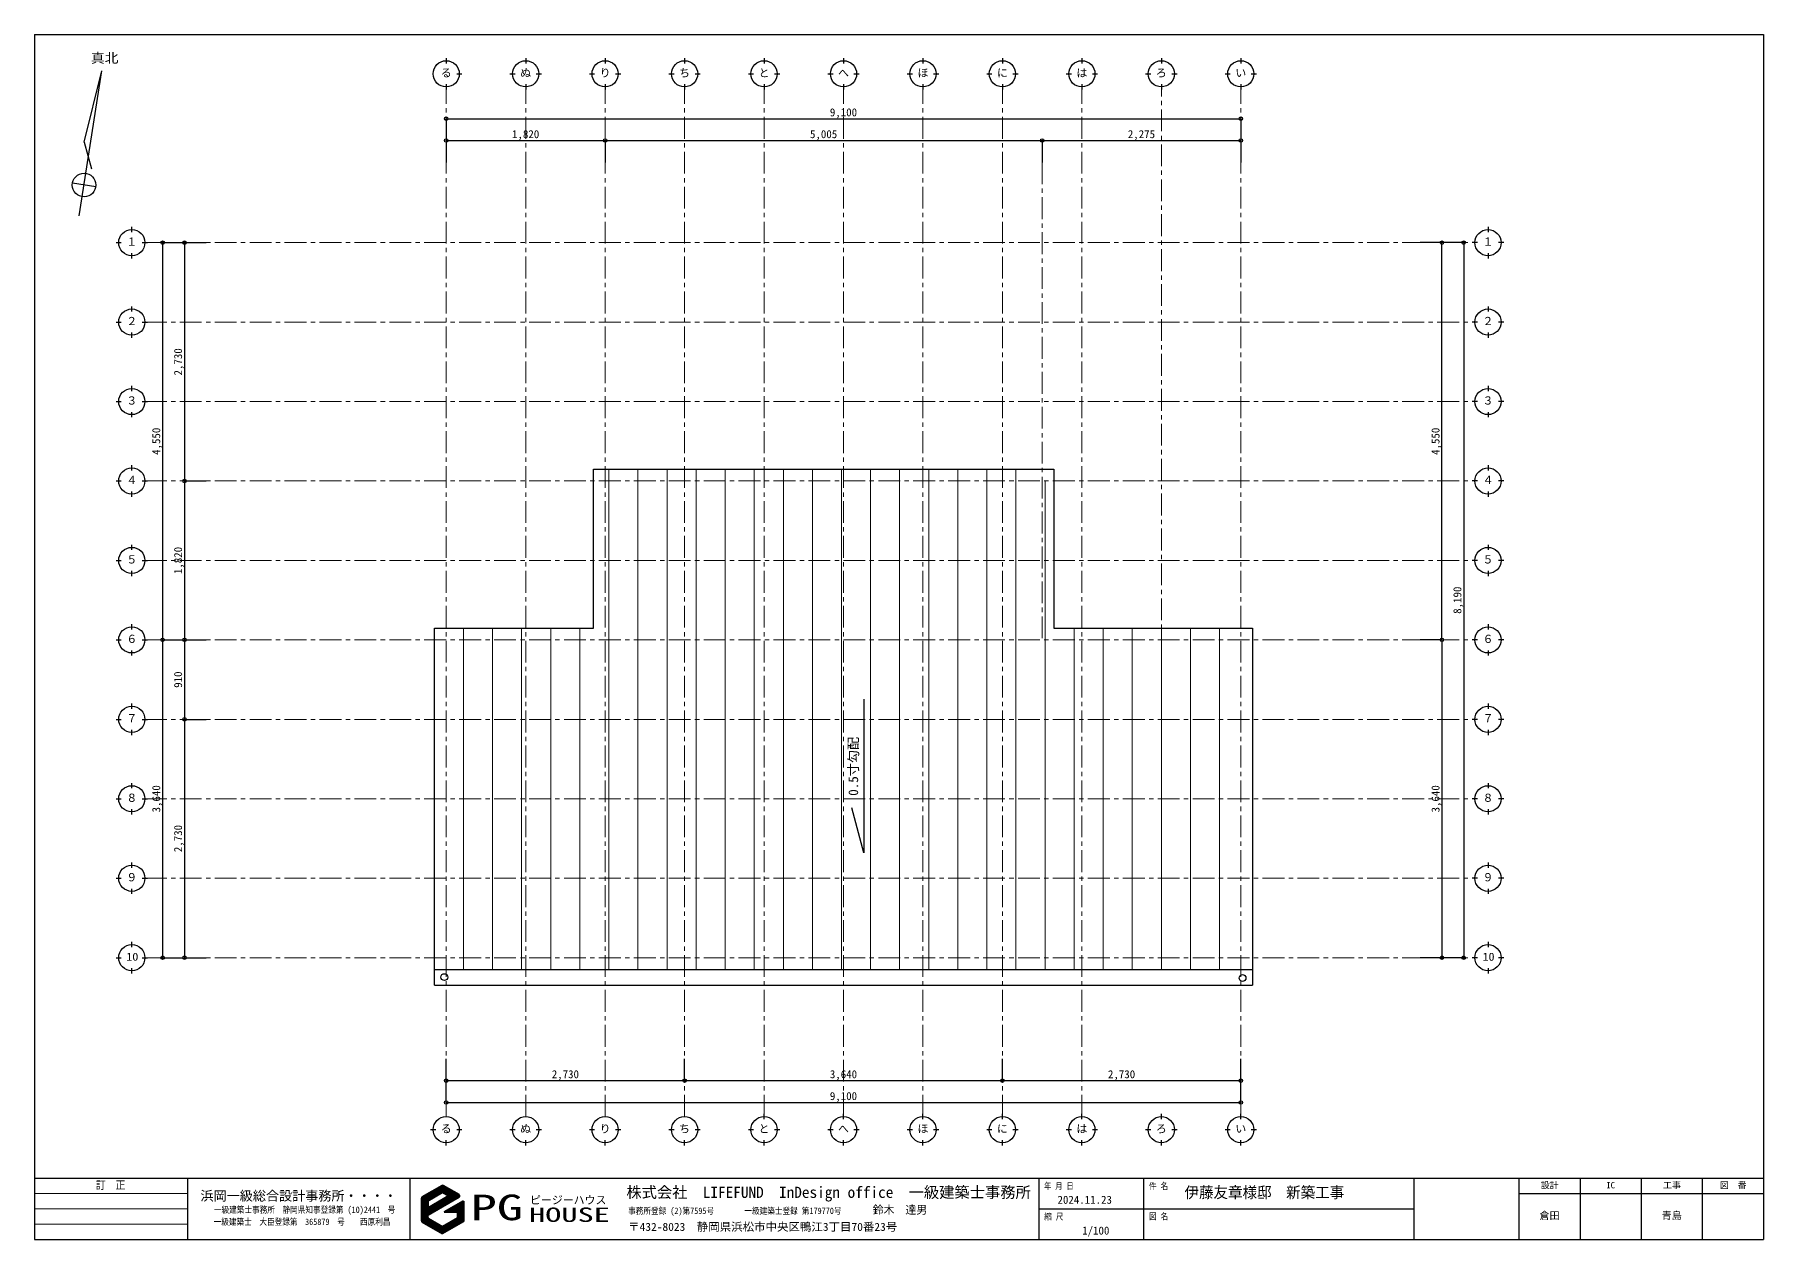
# Model space of a CAD drawing. Units: millimetres at full size, sheet at 1:50. Extents: x -21826 to 54909, y -26252 to 22610.
# Drawn here: x 35109 to 54909, y -6958 to 6842 of the extents above; entities that cross this region are included whole.
import ezdxf
from ezdxf.enums import TextEntityAlignment as Align

# ---------------------------------------------------------------- set-up
doc = ezdxf.new("R2010")
doc.units = ezdxf.units.MM
doc.header["$LTSCALE"] = 50
doc.header["$PDMODE"] = 32
doc.header["$PDSIZE"] = 40
doc.linetypes.add('CHAIN1', pattern=[8, 5, -1, 1, -1])
for name, color, linetype, lineweight in [('3-1_通り芯・通り番号', 7, 'Continuous', 25), ('3-8_ハッチング', 4, 'Continuous', 9), ('3-9_建築設備', 5, 'Continuous', 25), ('3-A_文字', 7, 'Continuous', 25), ('3-F_寸法・方位', 7, 'Continuous', 25), ('F-1_凡例（一般）', 7, 'Continuous', 25), ('F-F_図面枠（共通）', 7, 'Continuous', 25)]:
    doc.layers.add(name, color=color, linetype=linetype, lineweight=lineweight)
doc.styles.add('ＭＳ ゴシック', font='')
doc.styles.get('ＭＳ ゴシック').set_extended_font_data('MS Gothic')

msp = doc.modelspace()

# ---------------------------------------------------------------- linework, layer by layer
at = {"layer": '3-1_通り芯・通り番号'}
for p, q in [((39823.68, 6572.32), (39823.68, 6512.32)), ((40733.68, 6572.32), (40733.68, 6512.32)), ((41643.68, 6572.32), (41643.68, 6512.32)), ((42553.68, 6572.32), (42553.68, 6512.32)), ((43463.68, 6572.32), (43463.68, 6512.32)), ((44373.68, 6572.32), (44373.68, 6512.32)), ((45283.68, 6572.32), (45283.68, 6512.32)), ((46193.68, 6572.32), (46193.68, 6512.32)), ((47103.68, 6572.32), (47103.68, 6512.32)), ((48013.68, 6572.32), (48013.68, 6512.32)), ((48923.68, 6572.32), (48923.68, 6512.32)), ((39943.68, 6392.32), (40003.68, 6392.32)), ((40553.68, 6392.32), (40613.68, 6392.32)), ((40853.68, 6392.32), (40913.68, 6392.32)), ((41463.68, 6392.32), (41523.68, 6392.32)), ((41763.68, 6392.32), (41823.68, 6392.32)), ((42373.68, 6392.32), (42433.68, 6392.32)), ((42673.68, 6392.32), (42733.68, 6392.32)), ((43283.68, 6392.32), (43343.68, 6392.32)), ((43583.68, 6392.32), (43643.68, 6392.32)), ((44193.68, 6392.32), (44253.68, 6392.32)), ((44493.68, 6392.32), (44553.68, 6392.32)), ((45103.68, 6392.32), (45163.68, 6392.32)), ((45403.68, 6392.32), (45463.68, 6392.32)), ((46013.68, 6392.32), (46073.68, 6392.32)), ((46313.68, 6392.32), (46373.68, 6392.32)), ((46923.68, 6392.32), (46983.68, 6392.32)), ((47223.68, 6392.32), (47283.68, 6392.32)), ((47833.68, 6392.32), (47893.68, 6392.32)), ((48133.68, 6392.32), (48193.68, 6392.32)), ((48743.68, 6392.32), (48803.68, 6392.32)), ((49043.68, 6392.32), (49103.68, 6392.32)), ((39823.68, 6272.32), (39823.68, 6212.32)), ((40733.68, 6272.32), (40733.68, 6212.32)), ((41643.68, 6272.32), (41643.68, 6212.32)), ((42553.68, 6272.32), (42553.68, 6212.32)), ((43463.68, 6272.32), (43463.68, 6212.32)), ((44373.68, 6272.32), (44373.68, 6212.32)), ((45283.68, 6272.32), (45283.68, 6212.32)), ((46193.68, 6272.32), (46193.68, 6212.32)), ((47103.68, 6272.32), (47103.68, 6212.32)), ((48013.68, 6272.32), (48013.68, 6212.32)), ((48923.68, 6272.32), (48923.68, 6212.32)), ((36222.76, 4578.8), (36222.76, 4638.8)), ((51754.97, 4638.8), (51754.97, 4578.8)), ((36042.76, 4458.8), (36102.76, 4458.8)), ((36342.76, 4458.8), (36402.76, 4458.8)), ((51634.97, 4458.8), (51574.97, 4458.8)), ((51934.97, 4458.8), (51874.97, 4458.8)), ((36222.76, 4278.8), (36222.76, 4338.8)), ((51754.97, 4338.8), (51754.97, 4278.8)), ((36222.76, 3668.8), (36222.76, 3728.8)), ((51754.97, 3728.8), (51754.97, 3668.8)), ((36042.76, 3548.8), (36102.76, 3548.8)), ((36222.76, 3368.8), (36222.76, 3428.8)), ((36342.76, 3548.8), (36402.76, 3548.8)), ((51634.97, 3548.8), (51574.97, 3548.8)), ((51754.97, 3428.8), (51754.97, 3368.8)), ((51934.97, 3548.8), (51874.97, 3548.8)), ((36222.76, 2758.8), (36222.76, 2818.8)), ((51754.97, 2818.8), (51754.97, 2758.8)), ((36042.76, 2638.8), (36102.76, 2638.8)), ((36342.76, 2638.8), (36402.76, 2638.8)), ((51634.97, 2638.8), (51574.97, 2638.8)), ((51934.97, 2638.8), (51874.97, 2638.8)), ((36222.76, 2458.8), (36222.76, 2518.8)), ((51754.97, 2518.8), (51754.97, 2458.8)), ((36222.76, 1848.8), (36222.76, 1908.8)), ((51754.97, 1908.8), (51754.97, 1848.8)), ((36042.76, 1728.8), (36102.76, 1728.8)), ((36222.76, 1548.8), (36222.76, 1608.8)), ((36342.76, 1728.8), (36402.76, 1728.8)), ((51634.97, 1728.8), (51574.97, 1728.8)), ((51754.97, 1608.8), (51754.97, 1548.8)), ((51934.97, 1728.8), (51874.97, 1728.8)), ((36222.76, 938.8), (36222.76, 998.8)), ((51754.97, 998.8), (51754.97, 938.8)), ((36042.76, 818.8), (36102.76, 818.8)), ((36342.76, 818.8), (36402.76, 818.8)), ((51634.97, 818.8), (51574.97, 818.8)), ((51934.97, 818.8), (51874.97, 818.8)), ((36222.76, 638.8), (36222.76, 698.8)), ((51754.97, 698.8), (51754.97, 638.8)), ((36222.76, 28.8), (36222.76, 88.8)), ((51754.97, 88.8), (51754.97, 28.8)), ((36042.76, -91.2), (36102.76, -91.2)), ((36342.76, -91.2), (36402.76, -91.2)), ((51634.97, -91.2), (51574.97, -91.2)), ((51934.97, -91.2), (51874.97, -91.2)), ((36222.76, -271.2), (36222.76, -211.2)), ((51754.97, -211.2), (51754.97, -271.2)), ((36222.76, -881.2), (36222.76, -821.2)), ((51754.97, -821.2), (51754.97, -881.2)), ((36042.76, -1001.2), (36102.76, -1001.2)), ((36222.76, -1181.2), (36222.76, -1121.2)), ((36342.76, -1001.2), (36402.76, -1001.2)), ((51634.97, -1001.2), (51574.97, -1001.2)), ((51754.97, -1121.2), (51754.97, -1181.2)), ((51934.97, -1001.2), (51874.97, -1001.2)), ((36222.76, -1791.2), (36222.76, -1731.2)), ((51754.97, -1731.2), (51754.97, -1791.2)), ((36042.76, -1911.2), (36102.76, -1911.2)), ((36342.76, -1911.2), (36402.76, -1911.2)), ((51634.97, -1911.2), (51574.97, -1911.2)), ((51934.97, -1911.2), (51874.97, -1911.2)), ((36222.76, -2091.2), (36222.76, -2031.2)), ((51754.97, -2031.2), (51754.97, -2091.2)), ((36222.76, -2701.2), (36222.76, -2641.2)), ((51754.97, -2641.2), (51754.97, -2701.2)), ((36042.76, -2821.2), (36102.76, -2821.2)), ((36222.76, -3001.2), (36222.76, -2941.2)), ((36342.76, -2821.2), (36402.76, -2821.2)), ((51634.97, -2821.2), (51574.97, -2821.2)), ((51754.97, -2941.2), (51754.97, -3001.2)), ((51934.97, -2821.2), (51874.97, -2821.2)), ((36222.76, -3611.2), (36222.76, -3551.2)), ((51754.97, -3551.2), (51754.97, -3611.2)), ((36042.76, -3731.2), (36102.76, -3731.2)), ((36342.76, -3731.2), (36402.76, -3731.2)), ((51634.97, -3731.2), (51574.97, -3731.2)), ((51934.97, -3731.2), (51874.97, -3731.2)), ((36222.76, -3911.2), (36222.76, -3851.2)), ((51754.97, -3851.2), (51754.97, -3911.2)), ((43463.68, -5581.2), (43463.68, -5521.2)), ((44373.68, -5581.2), (44373.68, -5521.2)), ((45283.68, -5581.2), (45283.68, -5521.2)), ((46193.68, -5581.2), (46193.68, -5521.2)), ((47103.68, -5581.2), (47103.68, -5521.2)), ((48013.68, -5581.2), (48013.68, -5521.2)), ((48923.68, -5581.2), (48923.68, -5521.2)), ((39703.68, -5701.2), (39643.68, -5701.2)), ((40003.68, -5701.2), (39943.68, -5701.2)), ((40613.68, -5701.2), (40553.68, -5701.2)), ((40913.68, -5701.2), (40853.68, -5701.2)), ((41523.68, -5701.2), (41463.68, -5701.2)), ((41823.68, -5701.2), (41763.68, -5701.2)), ((42433.68, -5701.2), (42373.68, -5701.2)), ((42733.68, -5701.2), (42673.68, -5701.2)), ((43343.68, -5701.2), (43283.68, -5701.2)), ((43643.68, -5701.2), (43583.68, -5701.2)), ((44253.68, -5701.2), (44193.68, -5701.2)), ((44553.68, -5701.2), (44493.68, -5701.2)), ((45163.68, -5701.2), (45103.68, -5701.2)), ((45463.68, -5701.2), (45403.68, -5701.2)), ((46073.68, -5701.2), (46013.68, -5701.2)), ((46373.68, -5701.2), (46313.68, -5701.2)), ((46983.68, -5701.2), (46923.68, -5701.2)), ((47283.68, -5701.2), (47223.68, -5701.2)), ((47893.68, -5701.2), (47833.68, -5701.2)), ((48193.68, -5701.2), (48133.68, -5701.2)), ((48803.68, -5701.2), (48743.68, -5701.2)), ((49103.68, -5701.2), (49043.68, -5701.2)), ((39823.68, -5881.2), (39823.68, -5821.2)), ((40733.68, -5881.2), (40733.68, -5821.2)), ((41643.68, -5881.2), (41643.68, -5821.2)), ((42553.68, -5881.2), (42553.68, -5821.2)), ((43463.68, -5881.2), (43463.68, -5821.2)), ((44373.68, -5881.2), (44373.68, -5821.2)), ((45283.68, -5881.2), (45283.68, -5821.2)), ((46193.68, -5881.2), (46193.68, -5821.2)), ((47103.68, -5881.2), (47103.68, -5821.2)), ((48013.68, -5881.2), (48013.68, -5821.2)), ((48923.68, -5881.2), (48923.68, -5821.2))]:
    msp.add_line(p, q, dxfattribs=at)
at = {"layer": '3-1_通り芯・通り番号', "color": 1, "linetype": 'CHAIN1', "lineweight": 18}
for p, q in [((39823.68, -5551.2), (39823.68, 6242.32)), ((40733.68, -5551.2), (40733.68, 6242.32)), ((41643.68, -5551.2), (41643.68, 6242.32)), ((42553.68, -5551.2), (42553.68, 6242.32)), ((43463.68, -5551.2), (43463.68, 6242.32)), ((44373.68, -5551.2), (44373.68, 6242.32)), ((45283.68, -5551.2), (45283.68, 6242.32)), ((46193.68, -5551.2), (46193.68, 6242.32)), ((47103.68, -5551.2), (47103.68, 6242.32)), ((48013.68, -3866.2), (48013.68, 6242.32)), ((48923.68, -5551.2), (48923.68, 6242.32)), ((46648.68, 5378.09), (46648.68, -91.2)), ((36372.76, 4458.8), (51604.97, 4458.8)), ((36372.76, 3548.8), (51604.97, 3548.8)), ((36372.76, 2638.8), (51604.97, 2638.8)), ((36372.76, 1728.8), (51604.97, 1728.8)), ((36372.76, 818.8), (51604.97, 818.8)), ((36372.76, -91.2), (51604.97, -91.2)), ((36372.76, -1001.2), (51604.97, -1001.2)), ((36372.76, -1911.2), (51604.97, -1911.2)), ((36372.76, -2821.2), (51604.97, -2821.2)), ((36372.76, -3731.2), (51604.97, -3731.2))]:
    msp.add_line(p, q, dxfattribs=at)
at = {"layer": '3-1_通り芯・通り番号'}
for centre in [(39823.68, 6392.32), (40733.68, 6392.32), (41643.68, 6392.32), (42553.68, 6392.32), (43463.68, 6392.32), (44373.68, 6392.32), (45283.68, 6392.32), (46193.68, 6392.32), (47103.68, 6392.32), (48013.68, 6392.32), (48923.68, 6392.32), (36222.76, 4458.8), (51754.97, 4458.8), (36222.76, 3548.8), (51754.97, 3548.8), (36222.76, 2638.8), (51754.97, 2638.8), (36222.76, 1728.8), (51754.97, 1728.8), (36222.76, 818.8), (51754.97, 818.8), (36222.76, -91.2), (51754.97, -91.2), (36222.76, -1001.2), (51754.97, -1001.2), (36222.76, -1911.2), (51754.97, -1911.2), (36222.76, -2821.2), (51754.97, -2821.2), (36222.76, -3731.2), (51754.97, -3731.2), (39823.68, -5701.2), (40733.68, -5701.2), (41643.68, -5701.2), (42553.68, -5701.2), (43463.68, -5701.2), (44373.68, -5701.2), (45283.68, -5701.2), (46193.68, -5701.2), (47103.68, -5701.2), (48013.68, -5701.2), (48923.68, -5701.2)]:
    msp.add_circle(centre, 150, dxfattribs=at)
at = {"layer": '3-8_ハッチング', "color": 2}
for p, q in [((41686.68, -3866.2), (41686.68, 1863.8)), ((42019.68, -3866.2), (42019.68, 1863.8)), ((42352.68, -3866.2), (42352.68, 1863.8)), ((42685.68, -3866.2), (42685.68, 1863.8)), ((43018.68, -3866.2), (43018.68, 1863.8)), ((43351.68, -3866.2), (43351.68, 1863.8)), ((43684.68, -3866.2), (43684.68, 1863.8)), ((44017.68, -3866.2), (44017.68, 1863.8)), ((44350.68, -3866.2), (44350.68, 1863.8)), ((44683.68, -3866.2), (44683.68, 1863.8)), ((45016.68, -3866.2), (45016.68, 1863.8)), ((45349.68, -3866.2), (45349.68, 1863.8)), ((45682.68, -3866.2), (45682.68, 1863.8)), ((46015.68, -3866.2), (46015.68, 1863.8)), ((46348.68, -3866.2), (46348.68, 1863.8)), ((46681.68, -3866.2), (46681.68, 1728.8)), ((40021.68, -3866.2), (40021.68, 43.8)), ((40354.68, -3866.2), (40354.68, 43.8)), ((40687.68, -3866.2), (40687.68, 43.8)), ((41020.68, -3866.2), (41020.68, 43.8)), ((41353.68, -3866.2), (41353.68, 43.8)), ((47014.68, -3866.2), (47014.68, 43.8)), ((47347.68, -3866.2), (47347.68, 43.8)), ((47680.68, -3866.2), (47680.68, 43.8)), ((48013.68, -3866.2), (48013.68, 43.8)), ((48346.68, -3866.2), (48346.68, 43.8)), ((48679.68, -3866.2), (48679.68, 43.8))]:
    msp.add_line(p, q, dxfattribs=at)
at = {"layer": '3-9_建築設備', "color": 7}
for p, q in [((35621.24, 4765.07), (35878.37, 6425.28)), ((35676.72, 5609.84), (35878.37, 6425.28)), ((35676.72, 5609.84), (35760.27, 5303.96)), ((35809.9, 5097.7), (35542.04, 5139.18))]:
    msp.add_line(p, q, dxfattribs=at)
msp.add_circle((35675.97, 5118.44), 135.52, dxfattribs=at)
at = {"layer": '3-F_寸法・方位'}
for p, q in [((39823.68, 5878.09), (48923.68, 5878.09)), ((39823.68, 5878.09), (39823.68, 5628.09)), ((48923.68, 5878.09), (48923.68, 5628.09)), ((39823.68, 5628.09), (41643.68, 5628.09)), ((39823.68, 5628.09), (39823.68, 5378.09)), ((41643.68, 5628.09), (41643.68, 5378.09)), ((41643.68, 5628.09), (46648.68, 5628.09)), ((46648.68, 5628.09), (46648.68, 5378.09)), ((46648.68, 5628.09), (48923.68, 5628.09)), ((48923.68, 5628.09), (48923.68, 5378.09)), ((36575.61, 4458.8), (36575.61, -91.2)), ((36575.61, 4458.8), (36825.61, 4458.8)), ((36825.61, 4458.8), (36825.61, 1728.8)), ((36825.61, 4458.8), (37075.61, 4458.8)), ((51226.94, 4458.8), (50976.94, 4458.8)), ((51476.94, 4458.8), (51226.94, 4458.8)), ((51226.94, -91.2), (51226.94, 4458.8)), ((51476.94, 4458.8), (51476.94, -3731.2)), ((41508.68, 1863.8), (46783.68, 1863.8)), ((41508.68, 43.8), (41508.68, 1863.8)), ((46783.68, 1863.8), (46783.68, 43.8)), ((36825.61, 1728.8), (37075.61, 1728.8)), ((36825.61, 1728.8), (36825.61, -91.2)), ((39688.68, 43.8), (41508.68, 43.8)), ((39688.68, -4046.2), (39688.68, 43.8)), ((46783.68, 43.8), (49058.68, 43.8)), ((49058.68, 43.8), (49058.68, -4046.2)), ((36575.61, -91.2), (36825.61, -91.2)), ((36575.61, -91.2), (36575.61, -3731.2)), ((36825.61, -91.2), (37075.61, -91.2)), ((36825.61, -91.2), (36825.61, -1001.2)), ((51226.94, -91.2), (50976.94, -91.2)), ((51226.94, -91.2), (50976.94, -91.2)), ((51226.94, -91.2), (51226.94, -3731.2)), ((44607.51, -770.15), (44607.51, -2530.84)), ((36825.61, -1001.2), (37075.61, -1001.2)), ((36825.61, -1001.2), (36825.61, -3731.2)), ((44607.51, -2530.84), (44469.14, -2014.46)), ((36575.61, -3731.2), (36825.61, -3731.2)), ((36825.61, -3731.2), (37075.61, -3731.2)), ((51226.94, -3731.2), (50976.94, -3731.2)), ((51476.94, -3731.2), (51226.94, -3731.2)), ((39688.68, -3866.2), (49058.68, -3866.2)), ((39688.68, -4046.2), (49058.68, -4046.2)), ((39823.68, -5139.39), (39823.68, -4889.39)), ((42553.68, -5139.39), (42553.68, -4889.39)), ((46193.68, -5139.39), (46193.68, -4889.39)), ((48923.68, -5139.39), (48923.68, -4889.39)), ((39823.68, -5389.39), (39823.68, -5139.39)), ((39823.68, -5139.39), (42553.68, -5139.39)), ((42553.68, -5139.39), (46193.68, -5139.39)), ((46193.68, -5139.39), (48923.68, -5139.39)), ((48923.68, -5389.39), (48923.68, -5139.39)), ((39823.68, -5389.39), (48923.68, -5389.39))]:
    msp.add_line(p, q, dxfattribs=at)
for centre in [(39802.16, -3952.98), (48944.48, -3963.84)]:
    msp.add_circle(centre, 38.67, dxfattribs=at)
for p in [(39823.68, 5878.09), (48923.68, 5878.09), (39823.68, 5628.09), (41643.68, 5628.09), (46648.68, 5628.09), (48923.68, 5628.09), (36575.61, 4458.8), (36825.61, 4458.8), (51226.94, 4458.8), (51476.94, 4458.8), (36825.61, 1728.8), (36575.61, -91.2), (36825.61, -91.2), (51226.94, -91.2), (36825.61, -1001.2), (36575.61, -3731.2), (36825.61, -3731.2), (51226.94, -3731.2), (51476.94, -3731.2), (39823.68, -5139.39), (42553.68, -5139.39), (46193.68, -5139.39), (48923.68, -5139.39), (39823.68, -5389.39), (48923.68, -5389.39)]:
    msp.add_point(p, dxfattribs=at)
at = {"layer": 'F-1_凡例（一般）'}
for p, q in [((39542.61, -6631.75), (39676.18, -6400.41)), ((39542.61, -6619.6), (39665.65, -6406.49)), ((39542.61, -6607.45), (39655.13, -6412.56)), ((39542.61, -6595.3), (39644.61, -6418.64)), ((39542.61, -6583.15), (39634.09, -6424.71)), ((39542.61, -6571), (39623.57, -6430.79)), ((39542.61, -6558.85), (39613.04, -6436.86)), ((39542.61, -6546.7), (39602.52, -6442.94)), ((39542.61, -6534.55), (39592, -6449.01)), ((39542.61, -6522.4), (39581.48, -6455.09)), ((39542.61, -6510.25), (39570.96, -6461.16)), ((39542.61, -6498.1), (39560.43, -6467.24)), ((39542.61, -6485.95), (39549.91, -6473.31)), ((39542.61, -6643.9), (39611.16, -6525.17)), ((39618.15, -6513.06), (39686.7, -6394.34)), ((39628.68, -6506.99), (39697.22, -6388.26)), ((39639.2, -6500.91), (39707.74, -6382.19)), ((39649.72, -6494.84), (39718.27, -6376.11)), ((39657.43, -6651.59), (39725.97, -6532.86)), ((39660.24, -6488.76), (39728.79, -6370.04)), ((39667.95, -6645.51), (39736.5, -6526.79)), ((39670.76, -6482.69), (39739.31, -6363.96)), ((39678.47, -6639.44), (39747.02, -6520.71)), ((39681.29, -6476.61), (39749.83, -6357.89)), ((39688.99, -6633.36), (39757.54, -6514.64)), ((39691.81, -6470.54), (39760.35, -6351.81)), ((39699.52, -6627.29), (39768.06, -6508.56)), ((39702.33, -6464.46), (39770.88, -6345.74)), ((39710.04, -6621.21), (39778.58, -6502.49)), ((39712.85, -6458.39), (39780.33, -6341.51)), ((39720.56, -6615.14), (39789.11, -6496.41)), ((39723.38, -6452.31), (39786.72, -6342.59)), ((39731.08, -6609.06), (39799.63, -6490.34)), ((39733.9, -6446.24), (39792, -6345.59)), ((39741.61, -6602.99), (39810.15, -6484.26)), ((39744.42, -6440.16), (39797.27, -6348.63)), ((39752.13, -6596.91), (39820.67, -6478.19)), ((39754.94, -6434.09), (39802.53, -6351.67)), ((39762.65, -6590.84), (39831.2, -6472.11)), ((39765.46, -6428.01), (39807.79, -6354.71)), ((39773.17, -6584.76), (39841.72, -6466.04)), ((39775.99, -6421.94), (39813.05, -6357.74)), ((39783.69, -6578.69), (39852.24, -6459.96)), ((39784.04, -6420.14), (39818.31, -6360.78)), ((39789.3, -6423.18), (39823.57, -6363.82)), ((39794.22, -6572.61), (39891.97, -6403.31)), ((39794.56, -6426.22), (39828.83, -6366.86)), ((39799.82, -6429.26), (39834.09, -6369.89)), ((39804.74, -6566.54), (39897.23, -6406.34)), ((39805.08, -6432.29), (39839.35, -6372.93)), ((39810.34, -6435.33), (39844.62, -6375.97)), ((39815.26, -6560.46), (39902.49, -6409.38)), ((39815.6, -6438.37), (39849.88, -6379.01)), ((39820.86, -6441.41), (39855.14, -6382.04)), ((39825.78, -6554.39), (39907.75, -6412.42)), ((39826.13, -6444.44), (39860.4, -6385.08)), ((39831.39, -6447.48), (39865.66, -6388.12)), ((39836.31, -6548.31), (39913.01, -6415.46)), ((39836.65, -6450.52), (39870.92, -6391.16)), ((39841.91, -6453.56), (39876.18, -6394.19)), ((39846.83, -6542.24), (39918.27, -6418.49)), ((39847.17, -6456.59), (39881.44, -6397.23)), ((39852.43, -6459.63), (39886.7, -6400.27)), ((39857.35, -6536.16), (39923.53, -6421.53)), ((39867.87, -6530.09), (39928.79, -6424.57)), ((39878.39, -6524.01), (39934.05, -6427.61)), ((39888.92, -6517.94), (39939.32, -6430.64)), ((39899.44, -6511.86), (39944.58, -6433.68)), ((39909.96, -6505.79), (39949.84, -6436.72)), ((39920.48, -6499.71), (39955.1, -6439.76)), ((39931.01, -6493.64), (39960.36, -6442.79)), ((39933.24, -6647.72), (39999.25, -6533.39)), ((39940.25, -6647.72), (40009.77, -6527.31)), ((39941.53, -6487.56), (39965.62, -6445.83)), ((39947.27, -6647.72), (40020.29, -6521.24)), ((39951.97, -6651.73), (40020.51, -6533)), ((39952.05, -6481.49), (39970.88, -6448.87)), ((39962.57, -6475.41), (39975.52, -6452.99)), ((39973.3, -6468.99), (39977.36, -6461.94)), ((39542.61, -6656.05), (39611.16, -6537.32)), ((39542.61, -6668.2), (39611.16, -6549.47)), ((39542.61, -6680.35), (39611.16, -6561.62)), ((39542.61, -6692.5), (39611.16, -6573.77)), ((39542.61, -6704.65), (39611.16, -6585.92)), ((39542.61, -6741.1), (39631.27, -6587.54)), ((39542.61, -6728.95), (39620.75, -6593.61)), ((39542.61, -6716.8), (39611.16, -6598.07)), ((39543.68, -6751.4), (39641.8, -6581.46)), ((39547.82, -6756.39), (39652.32, -6575.39)), ((39553.05, -6759.47), (39662.84, -6569.31)), ((39558.32, -6762.5), (39673.36, -6563.24)), ((39563.58, -6765.54), (39611.47, -6682.59)), ((39568.84, -6768.58), (39611.16, -6695.27)), ((39574.1, -6771.62), (39611.17, -6707.4)), ((39579.36, -6774.65), (39614, -6714.65)), ((39584.62, -6777.69), (39618.89, -6718.33)), ((39589.88, -6780.73), (39624.15, -6721.37)), ((39595.14, -6783.77), (39629.42, -6724.4)), ((39600.4, -6786.8), (39634.68, -6727.44)), ((39605.67, -6789.84), (39639.94, -6730.48)), ((39615.03, -6676.42), (39683.88, -6557.16)), ((39625.86, -6669.81), (39694.41, -6551.09)), ((39636.38, -6663.74), (39704.93, -6545.01)), ((39646.91, -6657.66), (39715.45, -6538.94)), ((39806.97, -6647.72), (39809.85, -6642.74)), ((39813.98, -6647.72), (39820.37, -6636.66)), ((39821, -6647.72), (39830.89, -6630.59)), ((39828.01, -6647.72), (39841.42, -6624.51)), ((39835.03, -6647.72), (39851.94, -6618.44)), ((39842.04, -6647.72), (39862.46, -6612.36)), ((39849.06, -6647.72), (39872.98, -6606.29)), ((39856.07, -6647.72), (39883.5, -6600.21)), ((39861.18, -6845.43), (39929.72, -6726.71)), ((39863.09, -6647.72), (39894.03, -6594.14)), ((39870.1, -6647.72), (39904.55, -6588.06)), ((39871.7, -6839.36), (39940.24, -6720.63)), ((39877.12, -6647.72), (39915.07, -6581.99)), ((39882.22, -6833.28), (39950.77, -6714.56)), ((39884.13, -6647.72), (39925.59, -6575.91)), ((39891.15, -6647.72), (39936.12, -6569.84)), ((39892.74, -6827.21), (40020.51, -6605.9)), ((39898.16, -6647.72), (39946.64, -6563.76)), ((39903.27, -6821.13), (40020.51, -6618.05)), ((39905.18, -6647.72), (39957.16, -6557.69)), ((39912.19, -6647.72), (39967.68, -6551.61)), ((39913.79, -6815.06), (40020.51, -6630.2)), ((39919.21, -6647.72), (39978.2, -6545.54)), ((39924.31, -6808.98), (40020.51, -6642.35)), ((39926.22, -6647.72), (39988.73, -6539.46)), ((39934.83, -6802.91), (40020.51, -6654.5)), ((39945.35, -6796.83), (40020.51, -6666.65)), ((39951.97, -6663.88), (40020.51, -6545.15)), ((39951.97, -6676.03), (40020.51, -6557.3)), ((39951.97, -6688.18), (40020.51, -6569.45)), ((39951.97, -6700.33), (40020.51, -6581.6)), ((39951.97, -6712.48), (40020.51, -6593.75)), ((39955.88, -6790.76), (40020.51, -6678.8)), ((39966.4, -6784.68), (40020.51, -6690.95)), ((39976.92, -6778.61), (40020.51, -6703.1)), ((39987.44, -6772.53), (40020.51, -6715.25)), ((39997.97, -6766.46), (40020.51, -6727.4)), ((39610.93, -6792.88), (39645.2, -6733.52)), ((39616.19, -6795.92), (39650.46, -6736.55)), ((39621.45, -6798.95), (39655.72, -6739.59)), ((39626.71, -6801.99), (39660.98, -6742.63)), ((39631.97, -6805.03), (39666.24, -6745.67)), ((39637.23, -6808.07), (39671.5, -6748.7)), ((39642.49, -6811.1), (39676.77, -6751.74)), ((39647.75, -6814.14), (39682.03, -6754.78)), ((39653.02, -6817.18), (39687.29, -6757.82)), ((39658.28, -6820.22), (39692.55, -6760.85)), ((39663.54, -6823.25), (39697.81, -6763.89)), ((39668.8, -6826.29), (39703.07, -6766.93)), ((39674.06, -6829.33), (39708.33, -6769.97)), ((39679.32, -6832.37), (39713.59, -6773)), ((39684.58, -6835.4), (39718.85, -6776.04)), ((39689.84, -6838.44), (39724.12, -6779.08)), ((39695.1, -6841.48), (39729.38, -6782.12)), ((39700.37, -6844.52), (39734.64, -6785.15)), ((39705.63, -6847.55), (39739.9, -6788.19)), ((39710.89, -6850.59), (39745.16, -6791.23)), ((39716.15, -6853.63), (39750.42, -6794.27)), ((39721.41, -6856.67), (39755.68, -6797.3)), ((39726.67, -6859.7), (39760.94, -6800.34)), ((39731.93, -6862.74), (39766.2, -6803.38)), ((39737.19, -6865.78), (39771.47, -6806.42)), ((39742.45, -6868.82), (39776.73, -6809.45)), ((39747.72, -6871.85), (39782.41, -6811.76)), ((39752.98, -6874.89), (39792.93, -6805.68)), ((39758.24, -6877.93), (39803.46, -6799.61)), ((39763.5, -6880.97), (39813.98, -6793.53)), ((39768.76, -6884), (39824.5, -6787.46)), ((39774.02, -6887.04), (39835.02, -6781.38)), ((39779.28, -6890.08), (39845.54, -6775.31)), ((39787.52, -6887.96), (39856.07, -6769.23)), ((39798.04, -6881.88), (39866.59, -6763.16)), ((39808.57, -6875.81), (39877.11, -6757.08)), ((39819.09, -6869.73), (39887.63, -6751.01)), ((39829.61, -6863.66), (39898.16, -6744.93)), ((39840.13, -6857.58), (39908.68, -6738.86)), ((39850.65, -6851.51), (39919.2, -6732.78)), ((40008.49, -6760.38), (40020.51, -6739.55)), ((40019.01, -6754.31), (40020.51, -6751.7))]:
    msp.add_line(p, q, dxfattribs=at)
at = {"layer": 'F-1_凡例（一般）', "color": 3, "lineweight": 40}
for p, q in [((39542.61, -6746.42), (39542.61, -6484.54)), ((39775.49, -6343.07), (39548.69, -6474.02)), ((39611.16, -6517.1), (39781.56, -6418.72)), ((39852.62, -6459.74), (39611.16, -6599.15)), ((39611.16, -6517.1), (39611.16, -6599.15)), ((39617.24, -6674.79), (39971.49, -6470.26)), ((39781.56, -6418.72), (39852.62, -6459.74)), ((39971.49, -6449.22), (39787.64, -6343.07)), ((40020.51, -6521.11), (39801.21, -6647.72)), ((40020.51, -6521.11), (40020.51, -6753.44)), ((39611.16, -6706.85), (39611.16, -6685.31)), ((39617.24, -6717.37), (39781.56, -6812.25)), ((39951.97, -6713.86), (39781.56, -6812.25)), ((39951.97, -6647.72), (39801.21, -6647.72)), ((39951.97, -6647.72), (39951.97, -6713.86)), ((39548.69, -6756.95), (39781.56, -6891.4)), ((40020.51, -6753.44), (39781.56, -6891.4))]:
    msp.add_line(p, q, dxfattribs=at)
for centre, start, end in [((39554.76, -6484.54), 120, 180), ((39781.56, -6353.6), 60, 120), ((39965.41, -6459.74), 300, 60), ((39623.31, -6685.31), 120, 180), ((39623.31, -6706.85), 180, 240), ((39554.76, -6746.42), 180, 240)]:
    msp.add_arc(centre, 12.15, start, end, dxfattribs=at)
at = {"layer": 'F-F_図面枠（共通）'}
for p, q in [((35109.2, 6841.87), (35109.2, -6958.13)), ((35109.2, 6841.87), (54909.2, 6841.87)), ((54909.2, 6841.87), (54909.2, -6958.13)), ((35109.2, -6258.13), (54909.2, -6258.13)), ((36859.2, -6258.13), (36859.2, -6958.13)), ((39408.46, -6258.13), (39408.46, -6958.13)), ((46609.2, -6258.13), (46609.2, -6958.13)), ((47809.2, -6258.13), (47809.2, -6958.13)), ((50906.65, -6258.13), (50906.65, -6958.13)), ((52109.2, -6258.13), (52109.2, -6958.13)), ((52809.2, -6258.13), (52809.2, -6958.13)), ((53509.2, -6258.13), (53509.2, -6958.13)), ((54209.2, -6258.13), (54209.2, -6958.13)), ((52109.2, -6433.13), (54909.2, -6433.13)), ((46609.2, -6608.13), (50906.65, -6608.13)), ((35109.2, -6958.13), (54909.2, -6958.13))]:
    msp.add_line(p, q, dxfattribs=at)
at = {"layer": 'F-F_図面枠（共通）', "color": 4, "lineweight": 9}
for p, q in [((35109.2, -6433.13), (36859.2, -6433.13)), ((35109.2, -6608.13), (36859.2, -6608.13)), ((35109.2, -6783.13), (36859.2, -6783.13))]:
    msp.add_line(p, q, dxfattribs=at)

# ---------------------------------------------------------------- texts
at = {"layer": '3-9_建築設備', "color": 7, "style": 'ＭＳ ゴシック', "width": 1.05}
msp.add_text('真北', height=110, dxfattribs=at).set_placement((35754.42, 6485.03), align=Align.BOTTOM_LEFT)
at = {"layer": '3-A_文字', "style": 'ＭＳ ゴシック'}
for s, p in [('る', (39761.18, 6329.82)), ('ぬ', (40671.18, 6329.82)), ('り', (41581.18, 6329.82)), ('ち', (42491.18, 6329.82)), ('と', (43401.18, 6329.82)), ('へ', (44311.18, 6329.82)), ('ほ', (45221.18, 6329.82)), ('に', (46131.18, 6329.82)), ('は', (47041.18, 6329.82)), ('ろ', (47951.18, 6329.82)), ('い', (48861.18, 6329.82)), ('１', (36160.26, 4396.3)), ('１', (51692.47, 4396.3)), ('２', (36160.26, 3486.3)), ('２', (51692.47, 3486.3)), ('３', (36160.26, 2576.3)), ('３', (51692.47, 2576.3)), ('４', (36160.26, 1666.3)), ('４', (51692.47, 1666.3)), ('５', (36160.26, 756.3)), ('５', (51692.47, 756.3)), ('６', (36160.26, -153.7)), ('６', (51692.47, -153.7)), ('７', (36160.26, -1063.7)), ('７', (51692.47, -1063.7)), ('８', (36160.26, -1973.7)), ('８', (51692.47, -1973.7)), ('９', (36160.26, -2883.7)), ('９', (51692.47, -2883.7)), ('る', (39761.18, -5763.7)), ('ぬ', (40671.18, -5763.7)), ('り', (41581.18, -5763.7)), ('ち', (42491.18, -5763.7)), ('と', (43401.18, -5763.7)), ('へ', (44311.18, -5763.7)), ('ほ', (45221.18, -5763.7)), ('に', (46131.18, -5763.7)), ('は', (47041.18, -5763.7)), ('ろ', (47951.18, -5763.7)), ('い', (48861.18, -5763.7))]:
    msp.add_text(s, height=91.64, dxfattribs=at).set_placement(p, align=Align.BOTTOM_LEFT)
msp.add_text('0.5寸勾配', height=110, rotation=90, dxfattribs=at).set_placement((44573.9, -1876.82), align=Align.BOTTOM_LEFT)
at = {"layer": '3-A_文字', "style": 'ＭＳ ゴシック', "width": 1.1}
for p in [(36160.26, -3793.7), (51692.47, -3793.7)]:
    msp.add_text('10', height=91.64, dxfattribs=at).set_placement(p, align=Align.BOTTOM_LEFT)
at = {"layer": '3-F_寸法・方位', "style": 'ＭＳ ゴシック'}
for s, p in [('9,100', (44217.43, 5878.09)), ('1,820', (40577.43, 5628.09)), ('5,005', (43989.93, 5628.09)), ('2,275', (47629.93, 5628.09)), ('2,730', (41032.43, -5139.39)), ('3,640', (44217.43, -5139.39)), ('2,730', (47402.43, -5139.39)), ('9,100', (44217.43, -5389.39))]:
    msp.add_text(s, height=91.64, dxfattribs=at).set_placement(p, align=Align.BOTTOM_LEFT)
for s, p in [('2,730', (36825.61, 2937.55)), ('4,550', (36575.61, 2027.55)), ('4,550', (51226.94, 2027.55)), ('1,820', (36825.61, 662.55)), ('8,190', (51476.94, 207.55)), ('910', (36825.61, -639.95)), ('3,640', (36575.61, -2067.45)), ('3,640', (51226.94, -2067.45)), ('2,730', (36825.61, -2522.45))]:
    msp.add_text(s, height=91.64, rotation=90, dxfattribs=at).set_placement(p, align=Align.BOTTOM_LEFT)
at = {"layer": 'F-1_凡例（一般）', "style": 'ＭＳ ゴシック'}
for s, height, p in [('株式会社\u3000LIFEFUND\u3000InDesign office\u3000一級建築士事務所', 128.3, (41886.9, -6520.72)), ('ピージーハウス', 91.64, (40783.29, -6580.67)), ('鈴木\u3000達男', 91.64, (44707.71, -6692.81))]:
    msp.add_text(s, height=height, dxfattribs=at).set_placement(p, align=Align.BOTTOM_LEFT)
for s, height, width, p in [('PG', 293.3, 1.5, (40104.29, -6826)), ('HOUSE', 165, 1.65, (40772.07, -6807.22)), ('事務所登録 (2)第7595号', 73.31, 0.85, (41907.36, -6689.19)), ('一級建築士登録 第179770号', 73.31, 0.85, (43239.22, -6689.19)), ('〒432-8023\u3000静岡県浜松市中央区鴨江3丁目70番23号', 91.64, 1.05, (41907.05, -6887.55))]:
    msp.add_text(s, height=height, dxfattribs=dict(at, width=width)).set_placement(p, align=Align.BOTTOM_LEFT)
at = {"layer": 'F-F_図面枠（共通）', "style": 'ＭＳ ゴシック'}
for s, height, width, p in [('訂\u3000正', 91.64, 0.9, (35811.7, -6408.13)), ('年 月 日', 73.31, 0.8, (46671.42, -6405.49)), ('件 名', 73.31, 0.85, (47871.42, -6405.49)), ('伊藤友章様邸\u3000新築工事', 128.3, 0.95, (48279.33, -6521.96)), ('一級建築士\u3000大臣登録第\u3000365879\u3000号\u3000\u3000西原利昌', 73.31, 0.85, (37160.47, -6814.76)), ('一級建築士事務所\u3000静岡県知事登録第 (10)2441\u3000号', 73.31, 0.85, (37163.85, -6676.17)), ('縮 尺', 73.31, 0.85, (46671.42, -6755.49)), ('図 名', 73.31, 0.85, (47871.77, -6752.25))]:
    msp.add_text(s, height=height, dxfattribs=dict(at, width=width)).set_placement(p, align=Align.BOTTOM_LEFT)
for s, height, p in [('設計', 73.31, (52359.2, -6395.63)), ('IC', 73.31, (53109.2, -6395.63)), ('工事', 73.31, (53759.2, -6395.63)), ('図\u3000番', 73.31, (54409.2, -6395.63)), ('浜岡一級総合設計事務所・・・・', 110, (37008.83, -6546.42)), ('倉田', 84.31, (52344.2, -6753.13)), ('青島', 84.31, (53744.2, -6753.13)), ('1/100', 91.64, (47107.04, -6930.06))]:
    msp.add_text(s, height=height, dxfattribs=at).set_placement(p, align=Align.BOTTOM_LEFT)
at = {"layer": 'F-F_図面枠（共通）', "color": 3, "style": 'ＭＳ ゴシック'}
msp.add_text('2024.11.23', height=91.64, dxfattribs=at).set_placement((46824.43, -6577.13), align=Align.BOTTOM_LEFT)

doc.saveas('drawing.dxf')
